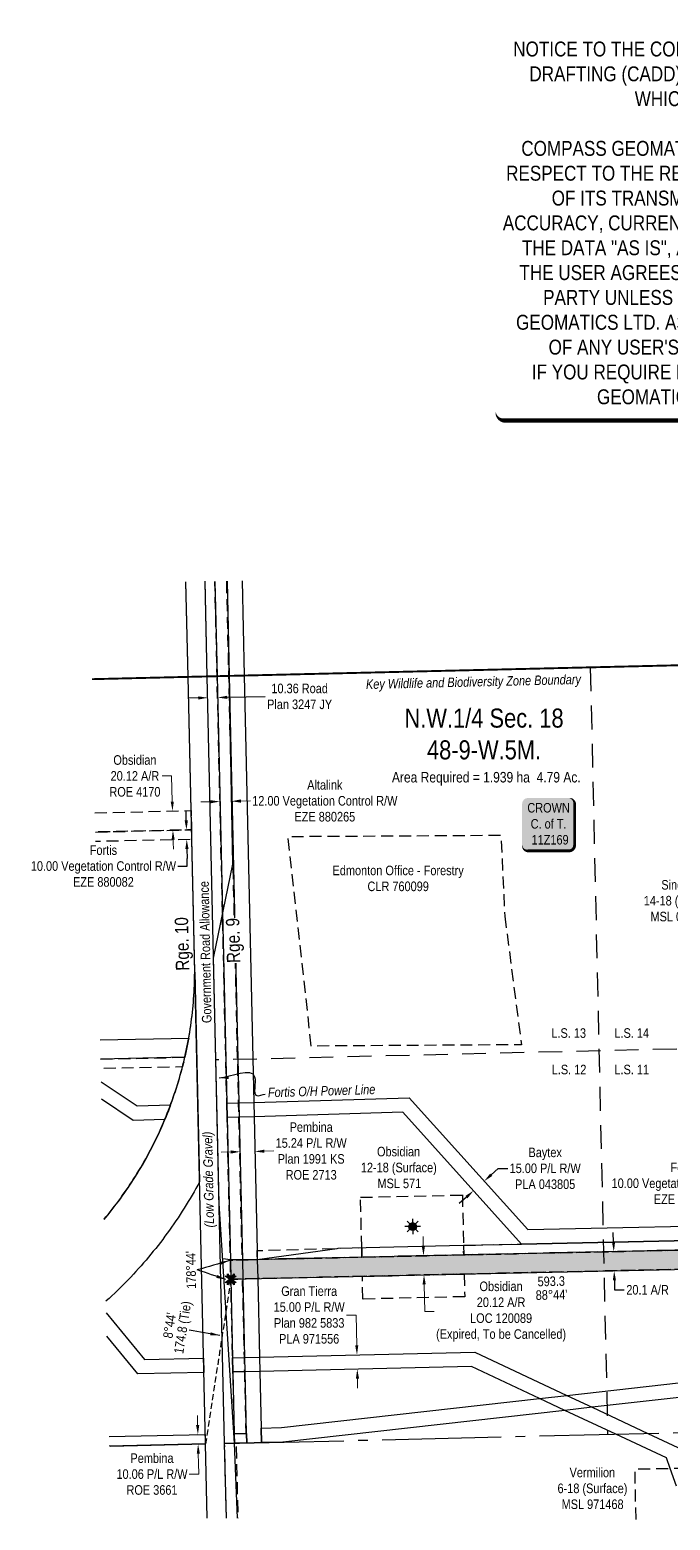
# Model space of a CAD drawing. Extents: x 612307 to 614271, y 5889246 to 5890819.
# Drawn here: x 612307 to 612978, y 5889257 to 5890819 of the extents above; entities that cross this region are included whole.
import ezdxf
from ezdxf.enums import TextEntityAlignment as Align

# ---------------------------------------------------------------- set-up
doc = ezdxf.new("R2010")
doc.units = 0
doc.header["$LTSCALE"] = 5
doc.header["$PDSIZE"] = 0.5
for name, pattern in [('DASHDOT2', [12.7, 6.35, -3.175, 0, -3.175]), ('foc-ACCESSROAD', [3.75, 2.5, -1.25]), ('foc-FLOWLINE', [3.75, 2.5, -1.25]), ('foc-LSD', [8, 5, -3]), ('foc-QUARTERLINE', [33, 25, -3, 2, -3]), ('foc-TIELINE', [1.875, 1.25, -0.625])]:
    doc.linetypes.add(name, pattern=pattern)
doc.layers.get('Defpoints').update_dxf_attribs({"color": 9})
for name, color, linetype in [('AS-OWNER', 7, 'Continuous'), ('AS-POWER', 104, 'foc-POWER'), ('AS-TELUS', 224, 'foc-TEL'), ('AS-WILDLIFE', 131, 'DASHDOT2'), ('C-AR', 13, 'foc-ACCESSROAD'), ('C-RW', 13, 'Continuous'), ('C-SYMBOL', 7, 'Continuous'), ('C-WS', 13, 'foc-ACCESSROAD'), ('C-WS-S', 8, 'Continuous'), ('CG-NOTES', 7, 'Continuous'), ('D-TXT', 6, 'Continuous'), ('F-EZE', 190, 'foc-FLOWLINE'), ('F-RW', 190, 'Continuous'), ('F-WS', 190, 'foc-ACCESSROAD'), ('L-AREAREQUIRED', 7, 'Continuous'), ('L-BD1', 253, 'Continuous'), ('L-MON', 1, 'Continuous'), ('L-ROAD-T', 7, 'Continuous'), ('L-SEC', 7, 'Continuous'), ('L-SECQ', 8, 'foc-QUARTERLINE'), ('L-SECTION-LSD', 7, 'foc-LSD'), ('L-TIE', 7, 'foc-TIELINE'), ('L-TIE-T', 7, 'Continuous'), ('L-TITLEDB', 4, 'Continuous'), ('L-TITLEDB-T', 4, 'Continuous'), ('oil_and_gas_wells_pt', 7, 'Continuous'), ('P-PROPOSED', 10, 'Continuous'), ('P-PROPOSED-H', 21, 'Continuous'), ('P-TXT', 4, 'Continuous'), ('ROE', 35, 'Continuous')]:
    doc.layers.add(name, color=color, linetype=linetype)
for name, color, linetype, lineweight in [('C-AR-T', 13, 'Continuous', 9), ('F-EZE-T', 190, 'Continuous', 9), ('F-WS-T', 190, 'Continuous', 9), ('T-TEXT', 48, 'Continuous', 18)]:
    doc.layers.add(name, color=color, linetype=linetype, lineweight=lineweight)
doc.layers.add('DISCLAIMER', color=7, linetype='Continuous', plot=False)
doc.styles.add('100L', font='ARIALN.TTF', dxfattribs={"height": 11})
doc.styles.add('175L', font='ARIALN.TTF', dxfattribs={"height": 20})
doc.styles.add('80', font='ARIALN.TTF', dxfattribs={"height": 10})
doc.styles.add('80CG', font='ARIALN.TTF', dxfattribs={"height": 10})
doc.styles.add('80L', font='ARIALN.TTF', dxfattribs={"height": 10})
doc.styles.add('80LS', font='ARIALNI.TTF', dxfattribs={"height": 10})
doc.styles.add('foc-LtypeFont', font='ARIALN.TTF', dxfattribs={"height": 7.35})
doc.styles.get("Standard").update_dxf_attribs({"font": 'ARIALN.TTF'})
doc.linetypes.add('foc-POWER', pattern='A,6,-1,["P",foc-LtypeFont,S=0.2,R=0,X=-0.625,Y=-0.75],-1.24,4', length=12.24)
doc.linetypes.add('foc-POWER-NOLINE', pattern='A,0,-4,["P",foc-LtypeFont,S=0.2,R=0,X=-0.625,Y=-0.75],-8.24', length=12.24)
doc.linetypes.add('foc-TEL', pattern='A,2,-1,["T",foc-LtypeFont,S=0.2,R=0,X=-0.425,Y=-0.75],-1.24,8', length=12.24)
doc.linetypes.add('foc-TEL-NOLINE', pattern='A,0,-2,["T",foc-LtypeFont,S=0.2,R=0,X=-0.425,Y=-0.75],-10.24', length=12.24)
doc.dimstyles.new('Compass 5 000', dxfattribs={"dimscale": 5, "dimtxt": 9, "dimasz": 2, "dimexe": 0.2, "dimexo": 0.0625, "dimgap": 0.5, "dimtad": 0, "dimtih": 1, "dimtoh": 1, "dimzin": 0, "dimdsep": 46, "dimtxsty": '80CG', "dimcen": 0.1, "dimse1": 1, "dimse2": 1, "dimclrd": 256, "dimclrt": 256, "dimaunit": 1, "dimadec": 4, "dimazin": 0, "dimtfac": 0.06, "dimtofl": 0, "dimtmove": 0, "dimatfit": 1, "dimfxl": 0.2, "dimtolj": 1, "dimtzin": 0, "dimlwd": -1, "dimarcsym": 0})

# ---------------------------------------------------------------- blocks, each defined once
blk = doc.blocks.new('*D37')
at = {"layer": 'Defpoints', "color": 0, "transparency": 16777216}
for p in [(612503.9, 5890119.1), (612496.4, 5889998), (612506.7, 5889998.3)]:
    blk.add_point(p, dxfattribs=at)
at = {"layer": 'L-TITLEDB-T', "transparency": 16777216}
for p, q in [((612483.6, 5890118.7), (612473.6, 5890118.5)), ((612513.9, 5890119.4), (612553.8, 5890120.3))]:
    blk.add_line(p, q, dxfattribs=at)
for points in [[(612483.6, 5890120.4), (612483.6, 5890117), (612493.6, 5890118.9)], [(612513.9, 5890121), (612514, 5890117.7), (612503.9, 5890119.1)]]:
    blk.add_solid(points, dxfattribs=at)
at = {"layer": 'L-TITLEDB-T', "transparency": 16777216, "insert": (612589.9, 5890120.3), "char_height": 10, "attachment_point": 5, "style": '80CG'}
blk.add_mtext('\\A1;10.36 Road\\PPlan 3247 JY', dxfattribs=at)
blk = doc.blocks.new('*D38')
at = {"layer": 'Defpoints', "color": 0, "transparency": 16777216}
for p in [(612969.8, 5889549.4), (613082.1, 5889551.8), (612970, 5889539.4)]:
    blk.add_point(p, dxfattribs=at)
at = {"layer": 'F-EZE-T', "transparency": 16777216}
for p, q in [((613080.8, 5889609.8), (613070.8, 5889609.8)), ((613081.9, 5889561.8), (613080.8, 5889609.8)), ((613082.5, 5889531.8), (613082.7, 5889521.8))]:
    blk.add_line(p, q, dxfattribs=at)
for points in [[(613083.5, 5889561.9), (613080.2, 5889561.8), (613082.1, 5889551.8)], [(613084.2, 5889531.9), (613080.9, 5889531.8), (613082.3, 5889541.8)]]:
    blk.add_solid(points, dxfattribs=at)
at = {"layer": 'F-EZE-T', "transparency": 16777216, "insert": (612992.9, 5889609.8), "char_height": 10, "attachment_point": 5, "style": '80CG'}
blk.add_mtext('\\A1;Fortis\\P10.00 Vegetation Control R/W\\PEZE 870564', dxfattribs=at)
blk = doc.blocks.new('*D39')
at = {"layer": 'Defpoints', "color": 0, "transparency": 16777216}
for p in [(612518.4, 5890010.4), (612511.7, 5889775.6), (612523.7, 5889775.8)]:
    blk.add_point(p, dxfattribs=at)
at = {"layer": 'F-EZE-T', "transparency": 16777216}
for p, q in [((612496.4, 5890009.9), (612486.4, 5890009.7)), ((612528.4, 5890010.6), (612538.4, 5890010.8))]:
    blk.add_line(p, q, dxfattribs=at)
for points in [[(612496.4, 5890011.5), (612496.4, 5890008.2), (612506.4, 5890010.1)], [(612528.4, 5890012.3), (612528.4, 5890008.9), (612518.4, 5890010.4)]]:
    blk.add_solid(points, dxfattribs=at)
at = {"layer": 'F-EZE-T', "transparency": 16777216, "insert": (612616.3, 5890010.8), "char_height": 10, "attachment_point": 5, "style": '80CG'}
blk.add_mtext('\\A1;Altalink\\P12.00 Vegetation Control R/W\\PEZE 880265', dxfattribs=at)
blk = doc.blocks.new('*D41')
at = {"layer": 'Defpoints', "color": 0, "transparency": 16777216}
for p in [(612475.5, 5889346.2), (612475.7, 5889336.1), (612483.5, 5889336.3)]:
    blk.add_point(p, dxfattribs=at)
at = {"layer": 'F-EZE-T', "transparency": 16777216}
for p, q in [((612483, 5889356.4), (612482.8, 5889366.4)), ((612483.7, 5889326.3), (612484, 5889316.3)), ((612484.3, 5889304.9), (612484, 5889316.3)), ((612474.3, 5889304.9), (612484.3, 5889304.9))]:
    blk.add_line(p, q, dxfattribs=at)
for points in [[(612484.7, 5889356.4), (612481.4, 5889356.3), (612483.3, 5889346.4)], [(612485.4, 5889326.4), (612482.1, 5889326.3), (612483.5, 5889336.3)]]:
    blk.add_solid(points, dxfattribs=at)
at = {"layer": 'F-EZE-T', "transparency": 16777216, "insert": (612435.2, 5889304.9), "char_height": 10, "attachment_point": 5, "style": '80CG'}
blk.add_mtext('\\A1;Pembina\\P10.06 P/L R/W\\PROE 3661', dxfattribs=at)
blk = doc.blocks.new('*D42')
at = {"layer": 'Defpoints', "color": 0, "transparency": 16777216}
for p in [(612542.9, 5889643.2), (612527.8, 5889639.2), (612543, 5889639.5)]:
    blk.add_point(p, dxfattribs=at)
at = {"layer": 'F-EZE-T', "transparency": 16777216}
for p, q in [((612517.7, 5889642.7), (612507.7, 5889642.4)), ((612552.9, 5889643.5), (612562.9, 5889643.7))]:
    blk.add_line(p, q, dxfattribs=at)
for points in [[(612517.7, 5889644.3), (612517.7, 5889641), (612527.7, 5889642.9)], [(612552.9, 5889645.1), (612553, 5889641.8), (612542.9, 5889643.2)]]:
    blk.add_solid(points, dxfattribs=at)
at = {"layer": 'F-EZE-T', "transparency": 16777216, "insert": (612602, 5889643.7), "char_height": 10, "attachment_point": 5, "style": '80CG'}
blk.add_mtext('\\A1;Pembina\\P15.24 P/L R/W\\PPlan 1991 KS\\PROE 2713', dxfattribs=at)
blk = doc.blocks.new('*D43')
at = {"layer": 'Defpoints', "color": 0, "transparency": 16777216}
for p in [(612650, 5889429.9), (612657, 5889430.1), (612657.4, 5889415.1)]:
    blk.add_point(p, dxfattribs=at)
at = {"layer": 'F-EZE-T', "transparency": 16777216}
for p, q in [((612649, 5889471.7), (612639, 5889471.7)), ((612649.7, 5889439.9), (612649, 5889471.7)), ((612650.5, 5889404.9), (612650.7, 5889394.9))]:
    blk.add_line(p, q, dxfattribs=at)
for points in [[(612651.4, 5889440), (612648.1, 5889439.9), (612650, 5889429.9)], [(612652.2, 5889405), (612648.8, 5889404.9), (612650.3, 5889414.9)]]:
    blk.add_solid(points, dxfattribs=at)
at = {"layer": 'F-EZE-T', "transparency": 16777216, "insert": (612599.9, 5889471.7), "char_height": 10, "attachment_point": 5, "style": '80CG'}
blk.add_mtext('\\A1;Gran Tierra\\P15.00 P/L R/W\\PPlan 982 5833\\PPLA 971556', dxfattribs=at)
blk = doc.blocks.new('*D46')
at = {"layer": 'C-AR-T', "transparency": 16777216}
for p, q in [((612719.5, 5889543.9), (612719.3, 5889553.9)), ((612720.4, 5889503.8), (612721, 5889475.3)), ((612721, 5889475.3), (612731, 5889475.3))]:
    blk.add_line(p, q, dxfattribs=at)
for points in [[(612721.2, 5889543.9), (612717.9, 5889543.9), (612719.7, 5889533.9)], [(612722.1, 5889503.8), (612718.7, 5889503.7), (612720.2, 5889513.8)]]:
    blk.add_solid(points, dxfattribs=at)
at = {"layer": 'Defpoints', "color": 0, "transparency": 16777216}
for p in [(612814.9, 5889536), (612815.3, 5889515.9), (612720.2, 5889513.8)]:
    blk.add_point(p, dxfattribs=at)
at = {"layer": 'C-AR-T', "transparency": 16777216, "insert": (612801, 5889475.3), "char_height": 10, "attachment_point": 5, "style": '80CG'}
blk.add_mtext('\\A1;Obsidian\\P20.12 A/R\\PLOC 120089\\P(Expired, To be Cancelled)', dxfattribs=at)
blk = doc.blocks.new('*D47')
at = {"layer": 'Defpoints', "color": 0, "transparency": 16777216}
for p in [(612777.3, 5889618.7), (612783.3, 5889612.1), (612766.1, 5889608.7)]:
    blk.add_point(p, dxfattribs=at)
at = {"layer": 'F-RW', "transparency": 16777216}
for p, q in [((612790.7, 5889618.8), (612798.1, 5889625.5)), ((612798.1, 5889625.5), (612808.1, 5889625.5)), ((612764.7, 5889595.3), (612757.2, 5889588.7))]:
    blk.add_line(p, q, dxfattribs=at)
for points in [[(612789.6, 5889620), (612791.8, 5889617.5), (612783.3, 5889612.1)], [(612763.6, 5889596.6), (612765.8, 5889594.1), (612772.1, 5889602)]]:
    blk.add_solid(points, dxfattribs=at)
at = {"layer": 'F-RW', "transparency": 16777216, "insert": (612847.2, 5889625.5), "char_height": 10, "attachment_point": 5, "style": '80CG'}
blk.add_mtext('\\A1;Baytex\\P15.00 P/L R/W\\PPLA 043805', dxfattribs=at)
blk = doc.blocks.new('*U49')
h = blk.add_hatch(color=255)
edge = h.paths.add_edge_path()
edge.add_line((-21.5, -28.5), (21.5, -28.5))
edge.add_arc((21.5, -22.5), 6, 270, 360)
edge.add_line((27.5, -22.5), (27.5, 21))
edge.add_arc((21.5, 21), 6, 0, 90)
edge.add_line((21.5, 27), (-21.5, 27))
edge.add_arc((-21.5, 21), 6, 90, 180)
edge.add_line((-27.5, 21), (-27.5, -22.5))
edge.add_arc((-21.5, -22.5), 6, 180, 270)
at = {"color": 14, "flags": 128}
blk.add_lwpolyline([(-21.5, -28.5, 3, 3, 0), (21.5, -28.5, 3, 3, 0.414214), (27.5, -22.5, 3, 3, 0), (27.5, 21, 3, 0, 0.414214), (21.5, 27, 0, 0, 0), (-21.5, 27, 0, 0, 0.414214), (-27.5, 21, 0, 0, 0), (-27.5, -22.5, 0, 3, 0.414214)], format="xyseb", close=True, dxfattribs=at)
at = {"color": 14, "style": '80'}
blk.add_attdef('ENTER_TEXT_001', (-26.8, -4.9), '', height=10, dxfattribs=at)
blk = doc.blocks.new('*D50')
at = {"layer": 'Defpoints', "color": 0, "transparency": 16777216}
for p in [(612446.5, 5889979.7), (612471.6, 5889970.3)]:
    blk.add_point(p, dxfattribs=at)
at = {"layer": 'F-RW', "transparency": 16777216}
for p, q in [((612471.1, 5889990.3), (612470.9, 5890000.3)), ((612471.8, 5889960.3), (612472, 5889950.3)), ((612462.2, 5889942.4), (612472.2, 5889942.4)), ((612472.2, 5889942.4), (612472, 5889950.3))]:
    blk.add_line(p, q, dxfattribs=at)
for points in [[(612472.8, 5889990.3), (612469.4, 5889990.3), (612471.3, 5889980.3)], [(612473.5, 5889960.3), (612470.1, 5889960.3), (612471.6, 5889970.3)]]:
    blk.add_solid(points, dxfattribs=at)
at = {"layer": 'F-RW', "transparency": 16777216, "insert": (612384.3, 5889942.4), "char_height": 10, "attachment_point": 5, "style": '80CG', "bg_fill": 3, "box_fill_scale": 1.1, "bg_fill_color": 256, "bg_fill_true_color": 13158600, "bg_fill_transparency": 0}
blk.add_mtext('\\A1;Fortis\\P10.00 Vegetation Control R/W\\PEZE 880082', dxfattribs=at)
at = {"layer": 'Defpoints', "color": 0, "transparency": 16777216}
blk.add_point((612446.8, 5889969.7), dxfattribs=at)
blk = doc.blocks.new('*D51')
at = {"layer": 'C-AR-T', "transparency": 16777216}
for p, q in [((612455.8, 5890036.9), (612445.8, 5890036.9)), ((612456.4, 5890010.1), (612455.8, 5890036.9)), ((612457.3, 5889970), (612457.6, 5889960))]:
    blk.add_line(p, q, dxfattribs=at)
for points in [[(612458.1, 5890010.1), (612454.8, 5890010.1), (612456.7, 5890000.1)], [(612459, 5889970), (612455.7, 5889969.9), (612457.1, 5889980)]]:
    blk.add_solid(points, dxfattribs=at)
at = {"layer": 'Defpoints', "color": 0, "transparency": 16777216}
for p in [(612456.7, 5890000.1), (612420.7, 5889999.3), (612421.2, 5889979.2)]:
    blk.add_point(p, dxfattribs=at)
at = {"layer": 'C-AR-T', "transparency": 16777216, "insert": (612417.3, 5890036.9), "char_height": 10, "attachment_point": 5, "style": '80CG'}
blk.add_mtext('\\A1;Obsidian\\P20.12 A/R\\PROE 4170', dxfattribs=at)
blk = doc.blocks.new('GAS')
h = blk.add_hatch(color=255)
h.dxf.hatch_style = 1
edge = h.paths.add_edge_path()
edge.add_arc((0, 0), 0.9, 0, 360)
for p, q in [((-0.81, 0), (-1.62, 0)), ((-0.57, 0.57), (-1.14, 1.14)), ((0, 0.81), (0, 1.62)), ((0.57, 0.57), (1.14, 1.14)), ((1.62, 0), (0.81, 0)), ((-0.57, -0.57), (-1.14, -1.14)), ((0, -0.81), (0, -1.62)), ((1.14, -1.14), (0.57, -0.57))]:
    blk.add_line(p, q)
blk.add_circle((0, 0), 0.8)
blk = doc.blocks.new('TEMP')
h = blk.add_hatch(color=255)
h.dxf.hatch_style = 1
h.paths.add_polyline_path([(0, 0.25), (-0.67, 1.15), (-0.67, 0.67), (-1.15, 0.67), (-0.25, 0), (-1.15, -0.67), (-0.67, -0.67), (-0.67, -1.15), (0, -0.25), (0.67, -1.15), (0.67, -0.67), (1.15, -0.67), (0.25, 0), (1.15, 0.67), (0.67, 0.67), (0.67, 1.15)])
h.paths.add_polyline_path([(0.57, 0.85), (0.57, 0.57), (0.85, 0.57), (0.08, 0), (0.85, -0.57), (0.57, -0.57), (0.57, -0.85), (0, -0.08), (-0.57, -0.85), (-0.57, -0.57), (-0.85, -0.57), (-0.08, 0), (-0.85, 0.57), (-0.57, 0.57), (-0.57, 0.85), (0, 0.08)], flags=16)
h = blk.add_hatch(color=1)
h.dxf.hatch_style = 1
h.paths.add_polyline_path([(0, 0.08), (-0.57, 0.85), (-0.57, 0.57), (-0.85, 0.57), (-0.08, 0), (-0.85, -0.57), (-0.57, -0.57), (-0.57, -0.85), (0, -0.08), (0.57, -0.85), (0.57, -0.57), (0.85, -0.57), (0.08, 0), (0.85, 0.57), (0.57, 0.57), (0.57, 0.85)])
at = {"color": 1}
for p, q in [((-0.08, 0), (0.08, 0)), ((0, 0.08), (0, -0.08))]:
    blk.add_line(p, q, dxfattribs=at)
at = {"color": 255, "flags": 128}
blk.add_lwpolyline([(-0.25, 0), (-1.15, 0.67), (-0.67, 0.67), (-0.67, 1.15), (0, 0.25), (0.67, 1.15), (0.67, 0.67), (1.15, 0.67), (0.25, 0), (1.15, -0.67), (0.67, -0.67), (0.67, -1.15), (0, -0.25), (-0.67, -1.15), (-0.67, -0.67), (-1.15, -0.67)], close=True, dxfattribs=at)
at = {"color": 1, "flags": 128}
blk.add_lwpolyline([(-0.08, 0), (-0.85, 0.57), (-0.57, 0.57), (-0.57, 0.85), (0, 0.08), (0.57, 0.85), (0.57, 0.57), (0.85, 0.57), (0.08, 0), (0.85, -0.57), (0.57, -0.57), (0.57, -0.85), (0, -0.08), (-0.57, -0.85), (-0.57, -0.57), (-0.85, -0.57)], close=True, dxfattribs=at)
blk = doc.blocks.new('*D55')
at = {"layer": 'Defpoints', "color": 0, "transparency": 16777216}
for p in [(612933, 5889538.5), (612919.5, 5889518.1), (612933.4, 5889518.4)]:
    blk.add_point(p, dxfattribs=at)
at = {"layer": 'P-TXT', "transparency": 16777216}
for p, q in [((612918.9, 5889548.2), (612918.6, 5889558.2)), ((612919.8, 5889508.1), (612920, 5889498.1)), ((612920, 5889498.1), (612930, 5889498.1))]:
    blk.add_line(p, q, dxfattribs=at)
for points in [[(612920.5, 5889548.2), (612917.2, 5889548.2), (612919.1, 5889538.2)], [(612921.4, 5889508.1), (612918.1, 5889508.1), (612919.5, 5889518.1)]]:
    blk.add_solid(points, dxfattribs=at)
at = {"layer": 'P-TXT', "transparency": 16777216, "insert": (612954.5, 5889498.1), "char_height": 10, "attachment_point": 5, "style": '80CG'}
blk.add_mtext('\\A1;20.1 A/R', dxfattribs=at)
blk = doc.blocks.new('Disclaimer_Legal')
at = {"layer": 'DISCLAIMER', "color": 254, "flags": 128}
blk.add_lwpolyline([(-3613, -1105, 37.5, 37.5, 0), (4096, -1105, 37.5, 37.5, 0.414214), (4171, -1030, 37.5, 37.5, 0), (4171, 2079, 37.5, 0, 0.414214), (4096, 2154, 0, 0, 0), (-3613, 2154, 0, 0, 0.414214), (-3688, 2079, 0, 0, 0), (-3688, -1030, 0, 37.5, 0.414214)], format="xyseb", close=True, dxfattribs=at)
at = {"layer": 'DISCLAIMER', "color": 254, "insert": (242, 534), "char_height": 125, "width": 7717.57, "attachment_point": 5, "style": '80'}
blk.add_mtext('NOTICE TO THE CORPORATION, PERSON &/OR PERSONS REGARDING THIS COMPUTER AIDED DESIGN AND DRAFTING (CADD) FILES. ACCEPTANCE OF THE CADD DATA IS BASED ON THE FOLLOWING DISCLAIMER WHICH COVERS ALL CADD DATA RECIEVED FROM COMPASS GEOMATICS LTD.\\P{\\fArial Narrow|b1|i0|c0|p34;DISCLAIMER}\\PCOMPASS GEOMATICS LTD. MAKES NO REPRESENTATION OR WARRANTIES, EXPRESS OR IMPLIED, WITH RESPECT TO THE REUSE OF THE DATA PROVIDED HEREWITH, REGARDLESS OF ITS FORMAT OR THE MEANS OF ITS TRANSMISSION. THERE IS NO GUARANTEE OR REPRESENTATION TO THE USER AS TO THE ACCURACY, CURRENCY, SUITABILITY OR RELIABILITY OF THIS DATA FOR ANY PURPOSE. THE USER ACCEPTS THE DATA "AS IS", AND ASSUMES ALL RISKS ASSOCIATED WITH ITS USE. BY ACCEPTANCE OF THIS DATA, THE USER AGREES NOT TO TRANSMIT THIS DATA OR PROVIDE ACCESS OR ANY PART OF IT TO ANOTHER PARTY UNLESS THE USER SHALL INCLUDE WITH THE DATA A COPY OF THIS DISCLAIMER. COMPASS GEOMATICS LTD. ASSUMES NO RESPONSIBILITY FOR ACTUAL OR CONSEQUENTIAL DAMAGE AS A RESULT OF ANY USER\'S RELIANCE ON THIS DATA. THIS CADD FILE IS FOR ILLUSTRATION PURPOSES ONLY.\\PIF YOU REQUIRE MORE ACCURATE INFORMATION, PLEASE CONTACT DARCI ANGLEHART AT COMPASS GEOMATICS LTD. VIA EMAIL: darci.anglehart@compassgeomatics.ca OR CELL: 506-961-7292', dxfattribs=at)

msp = doc.modelspace()

# ---------------------------------------------------------------- hatches: boundary and pattern name
at = {"layer": 'P-PROPOSED-H'}
h = msp.add_hatch(color=256, dxfattribs=at)
h.dxf.hatch_style = 1
h.paths.add_polyline_path([(613133.199, 5889351.901), (613130.86, 5889522.815), (613720.198, 5889537.226), (613903.128, 5889541.591), (613902.648, 5889561.694), (613719.707, 5889557.329), (613110.124, 5889542.423), (612517.335, 5889529.33), (612517.779, 5889509.226), (613110.755, 5889522.324), (613113.094, 5889351.406)])

# ---------------------------------------------------------------- linework, layer by layer
at = {"layer": 'AS-POWER', "linetype": 'foc-POWER-NOLINE', "flags": 128}
msp.add_lwpolyline([(612761.631, 5889544.82), (612822.402, 5889546.15), (613110.068, 5889552.453), (613140.196, 5889553.139)], dxfattribs=at)
at = {"layer": 'AS-POWER', "flags": 128}
msp.add_lwpolyline([(612509.325, 5889530.885), (612517.311, 5889529.877), (612545.49, 5889529.974), (612629.324, 5889541.586), (612630.137, 5889541.699), (612761.631, 5889544.82)], dxfattribs=at)
at = {"layer": 'AS-TELUS', "linetype": 'foc-TEL-NOLINE', "flags": 128}
msp.add_lwpolyline([(612385.039, 5889572.277), (612386.894, 5889574.504), (612389.13, 5889577.234), (612391.342, 5889579.985), (612393.529, 5889582.755), (612395.693, 5889585.543), (612397.833, 5889588.35), (612399.948, 5889591.176), (612402.038, 5889594.02), (612404.104, 5889596.882), (612406.144, 5889599.761), (612408.16, 5889602.658), (612410.15, 5889605.573), (612412.115, 5889608.505), (612414.054, 5889611.454), (612415.968, 5889614.419), (612417.855, 5889617.401), (612419.717, 5889620.4), (612421.553, 5889623.415), (612423.362, 5889626.445), (612425.145, 5889629.491), (612426.901, 5889632.552), (612428.631, 5889635.629), (612430.334, 5889638.72), (612432.01, 5889641.826), (612433.658, 5889644.947), (612435.28, 5889648.082), (612436.875, 5889651.231), (612438.442, 5889654.393), (612439.982, 5889657.569), (612441.493, 5889660.758), (612442.977, 5889663.96), (612444.433, 5889667.175), (612445.861, 5889670.403), (612447.261, 5889673.642), (612448.78, 5889677.247), (612450.021, 5889680.267), (612451.238, 5889683.298), (612452.43, 5889686.338), (612453.596, 5889689.382), (612453.834, 5889690.019), (612454.739, 5889692.439), (612455.066, 5889693.326), (612456.266, 5889696.645), (612457.438, 5889699.974), (612458.58, 5889703.314), (612459.694, 5889706.662), (612460.778, 5889710.021), (612461.833, 5889713.39), (612462.859, 5889716.767), (612463.855, 5889720.153), (612464.823, 5889723.547), (612465.76, 5889726.95), (612466.668, 5889730.36), (612467.18, 5889732.342), (612467.542, 5889733.78), (612468.022, 5889735.686), (612468.391, 5889737.206), (612468.835, 5889739.038), (612469.21, 5889740.639), (612469.62, 5889742.397), (612470, 5889744.078), (612470.372, 5889745.752), (612470.759, 5889747.526), (612471.098, 5889749.112), (612471.488, 5889750.978), (612471.795, 5889752.478), (612472.186, 5889754.438), (612472.462, 5889755.85), (612472.855, 5889757.904), (612473.102, 5889759.226), (612473.494, 5889761.374), (612473.714, 5889762.609), (612474.104, 5889764.85), (612474.682, 5889768.332), (612475.23, 5889771.819), (612475.747, 5889775.311), (612476.234, 5889778.806), (612476.691, 5889782.306), (612477.118, 5889785.809), (612477.513, 5889789.316), (612477.879, 5889792.827), (612478.214, 5889796.34), (612478.518, 5889799.856), (612478.791, 5889803.375), (612479.035, 5889806.896), (612479.247, 5889810.419), (612479.429, 5889813.944), (612479.581, 5889817.47), (612479.701, 5889820.998), (612479.791, 5889824.526), (612479.85, 5889828.055), (612479.968, 5889830.634), (612472.938, 5890140.722), (612470.631, 5890239.973)], dxfattribs=at)
at = {"layer": 'AS-WILDLIFE', "const_width": 1.999, "flags": 128}
msp.add_lwpolyline([(612372.312, 5890138.383), (612473.002, 5890140.795), (613295.978, 5890160.284), (614098.851, 5890179.296), (614198.644, 5890181.827)], dxfattribs=at)
at = {"layer": 'C-AR', "flags": 128}
for points in [[(612375.462, 5889998.261), (612476.181, 5890000.547), (612476.638, 5889980.42), (612375.915, 5889978.134)], [(612336.83, 5889957.992), (612337.321, 5889936.385), (612310.187, 5889935.769)]]:
    msp.add_lwpolyline(points, dxfattribs=at)
msp.add_lwpolyline([(613110.296, 5889542.449), (613130.422, 5889542.888), (613309.605, 5889547.319), (613406.266, 5889549.71), (613425.013, 5889550.175), (613572.725, 5889553.838), (613694.54, 5889556.82), (613710.517, 5889557.211), (613742.605, 5889557.995), (613764.586, 5889558.467), (613776.971, 5889558.733), (613791.744, 5889559.052), (613893.943, 5889561.251), (613902.634, 5889561.44), (613903.128, 5889541.589), (613894.541, 5889541.375), (613813.839, 5889539.373), (613799.119, 5889539.007), (613786.763, 5889538.701), (613764.79, 5889538.214), (613720.198, 5889537.226), (613573.222, 5889533.674), (613425.513, 5889530.049), (613310.057, 5889527.193), (613140.717, 5889523.006), (613130.715, 5889522.758), (613131.854, 5889444.357), (613132.077, 5889429.059), (613133.197, 5889351.889), (613113.094, 5889351.406), (613112.001, 5889426.12), (613111.777, 5889441.385), (613110.591, 5889522.32), (612762.321, 5889514.691), (612655.669, 5889512.272), (612545.945, 5889509.848), (612530.705, 5889509.511), (612529.783, 5889509.49), (612517.779, 5889509.226), (612517.322, 5889529.352), (612529.326, 5889529.617), (612530.25, 5889529.637), (612545.49, 5889529.974), (612655.207, 5889532.398), (612761.86, 5889534.818), (613110.296, 5889542.449)], close=True, dxfattribs=at)
at = {"layer": 'C-RW', "flags": 128}
msp.add_lwpolyline([(613012.741, 5889388.094), (612896.318, 5889374.998), (612867.816, 5889371.782), (612572.236, 5889338.442), (612572.236, 5889338.442), (612549.829, 5889337.906), (612549.48, 5889353.122), (612571.024, 5889353.634), (612841.26, 5889384.227), (612869.736, 5889387.477), (613005.334, 5889402.803)], dxfattribs=at)
at = {"layer": 'C-WS'}
for points in [[(612761.631, 5889544.82), (612761.86, 5889534.818), (612655.207, 5889532.398), (612654.978, 5889542.401), (612653.766, 5889595.152), (612760.419, 5889597.57), (612761.631, 5889544.82)], [(612762.321, 5889514.691), (612762.868, 5889490.907), (612656.215, 5889488.488), (612655.669, 5889512.272), (612762.321, 5889514.691)]]:
    msp.add_lwpolyline(points, close=True, dxfattribs=at)
at = {"layer": 'F-EZE', "flags": 128}
for points in [[(612513.117, 5890241.009), (612515.415, 5890141.792), (612525.589, 5889694.08), (612525.93, 5889679.076), (612529.326, 5889529.617), (612517.322, 5889529.352), (612513.928, 5889678.715), (612513.587, 5889693.719), (612503.412, 5890141.51), (612501.114, 5890240.716)], [(612375.915, 5889978.134), (612476.638, 5889980.42), (612476.864, 5889970.417), (612376.14, 5889968.131)], [(612381.267, 5889740.051), (612469.626, 5889741.927), (612469.215, 5889740.168), (612468.841, 5889738.567), (612468.392, 5889736.736), (612468.02, 5889735.219), (612467.545, 5889733.308), (612467.186, 5889731.867), (612381.492, 5889730.05)], [(612513.131, 5889258.6), (612511.339, 5889336.986), (612521.688, 5889337.233), (612523.337, 5889337.273), (612525.137, 5889258.569)]]:
    msp.add_lwpolyline(points, dxfattribs=at)
for points in [[(612822.402, 5889546.15), (613110.068, 5889552.453), (613110.296, 5889542.449), (612761.86, 5889534.818), (612761.631, 5889544.82), (612822.402, 5889546.15)], [(612655.207, 5889532.398), (612545.49, 5889529.974), (612545.279, 5889539.302), (612654.978, 5889542.401), (612655.207, 5889532.398)], [(612533.466, 5889347.566), (612521.461, 5889347.268), (612519.989, 5889412.014), (612519.648, 5889427.004), (612517.779, 5889509.226), (612529.783, 5889509.49), (612531.653, 5889427.274), (612531.994, 5889412.284), (612533.466, 5889347.566)]]:
    msp.add_lwpolyline(points, close=True, dxfattribs=at)
at = {"layer": 'F-RW'}
for points in [[(612529.718, 5890241.414), (612531.625, 5890142.172), (612516.4, 5890141.815), (612514.463, 5890241.041)], [(612381.802, 5889716.267), (612419.796, 5889690.897), (612454.74, 5889691.949), (612453.834, 5889689.528), (612453.596, 5889688.891), (612452.429, 5889685.846), (612451.236, 5889682.804), (612450.019, 5889679.773), (612448.778, 5889676.752), (612415.445, 5889675.752), (612382.213, 5889697.984)], [(613110.068, 5889552.453), (612822.402, 5889546.15), (612698.104, 5889684.256), (612542.103, 5889679.563), (612526.868, 5889679.104), (612525.93, 5889679.076), (612513.928, 5889678.715), (612513.587, 5889693.719), (612525.589, 5889694.08), (612526.529, 5889694.109), (612541.762, 5889694.566), (612704.605, 5889699.467), (612704.605, 5889699.467), (612828.95, 5889561.311), (613094.72, 5889567.15)], [(612387.247, 5889474.048), (612427.372, 5889425.093), (612489.198, 5889426.363), (612489.538, 5889411.373), (612420.399, 5889409.941), (612387.794, 5889449.709)], [(612984.972, 5889292.176), (612978.156, 5889310.981), (612974.193, 5889321.914), (612921.131, 5889346.798), (612867.816, 5889371.782), (612841.26, 5889384.227), (612770.133, 5889417.597), (612548.144, 5889412.641), (612532.914, 5889412.303), (612531.994, 5889412.284), (612519.989, 5889412.014), (612519.648, 5889427.004), (612531.653, 5889427.274), (612532.577, 5889427.294), (612547.806, 5889427.634), (612773.333, 5889432.685), (612869.736, 5889387.477), (612896.318, 5889374.998), (612954.756, 5889347.604), (612986.19, 5889332.858)], [(612390.163, 5889344.303), (612491.008, 5889346.549), (612491.236, 5889336.503), (612390.394, 5889334.063)]]:
    msp.add_lwpolyline(points, dxfattribs=at)
for points in [[(612549.829, 5889337.906), (612534.602, 5889337.542), (612534.368, 5889347.588), (612532.914, 5889412.303), (612532.577, 5889427.294), (612530.705, 5889509.511), (612530.25, 5889529.637), (612526.868, 5889679.104), (612526.529, 5889694.109), (612516.4, 5890141.815), (612531.625, 5890142.172), (612541.762, 5889694.566), (612542.103, 5889679.563), (612545.279, 5889539.302), (612545.49, 5889529.974), (612545.945, 5889509.848), (612547.806, 5889427.634), (612548.144, 5889412.641), (612549.48, 5889353.122), (612549.829, 5889337.906)], [(612534.602, 5889337.542), (612523.337, 5889337.273), (612521.688, 5889337.233), (612521.461, 5889347.268), (612533.466, 5889347.566), (612534.368, 5889347.588), (612534.602, 5889337.542)]]:
    msp.add_lwpolyline(points, close=True, dxfattribs=at)
at = {"layer": 'F-WS', "flags": 128}
msp.add_lwpolyline([(612804.855, 5889890.002), (612822.26, 5889755.043), (612602.143, 5889753.705), (612577.693, 5889973.471), (612800.81, 5889974.827), (612804.855, 5889890.002)], close=True, dxfattribs=at)
msp.add_lwpolyline([(612942.399, 5889257.472), (612941.302, 5889310.215), (612978.156, 5889310.981), (612993.992, 5889311.31), (613014.261, 5889311.605), (613042.159, 5889312.094), (613061.24, 5889312.709), (613062.102, 5889271.26), (613114.977, 5889272.36), (613115.343, 5889257.018)], dxfattribs=at)
at = {"layer": 'L-SEC'}
for p, q in [((612473.002, 5890140.795), (612470.683, 5890240.538)), ((612493.105, 5890141.263), (612490.787, 5890241.02)), ((612493.105, 5890141.271), (614098.851, 5890179.296)), ((612373.146, 5890138.38), (612473.002, 5890140.795)), ((612491.236, 5889336.503), (612473.002, 5890140.795)), ((612511.339, 5889336.959), (612493.106, 5890141.251)), ((612493.015, 5889258.653), (612491.236, 5889336.503)), ((612513.13, 5889258.6), (612511.339, 5889336.963))]:
    msp.add_line(p, q, dxfattribs=at)
at = {"layer": 'L-SECQ'}
for p, q in [((612511.339, 5889336.986), (613313.973, 5889356.237)), ((612391.226, 5889334.091), (612491.236, 5889336.503))]:
    msp.add_line(p, q, dxfattribs=at)
at = {"layer": 'L-SECTION-LSD'}
for p, q in [((612894.469, 5890150.717), (612912.656, 5889346.611)), ((613304.976, 5889758.26), (612502.223, 5889739.105))]:
    msp.add_line(p, q, dxfattribs=at)
at = {"layer": 'L-TIE'}
msp.add_line((612517.779, 5889509.226), (612491.236, 5889336.503), dxfattribs=at)
at = {"layer": 'L-TITLEDB'}
msp.add_lwpolyline([(612501.114, 5890240.716), (612503.412, 5890141.51), (612513.587, 5889693.719), (612513.928, 5889678.715), (612517.322, 5889529.352), (612517.779, 5889509.226), (612519.648, 5889427.004), (612519.989, 5889412.014), (612521.461, 5889347.268), (612521.688, 5889337.233), (612511.339, 5889336.986), (612493.105, 5890141.269), (612490.8, 5890240.464)], dxfattribs=at)
at = {"layer": 'L-TITLEDB', "flags": 128}
msp.add_lwpolyline([(612385.05, 5889571.786), (612386.868, 5889573.968), (612389.104, 5889576.699), (612391.317, 5889579.451), (612393.506, 5889582.222), (612395.67, 5889585.011), (612397.811, 5889587.819), (612399.926, 5889590.646), (612402.018, 5889593.491), (612404.084, 5889596.354), (612406.126, 5889599.235), (612408.142, 5889602.133), (612410.133, 5889605.049), (612412.098, 5889607.982), (612414.038, 5889610.933), (612415.953, 5889613.899), (612417.841, 5889616.882), (612419.703, 5889619.882), (612421.54, 5889622.898), (612423.35, 5889625.929), (612425.133, 5889628.976), (612426.89, 5889632.039), (612428.621, 5889635.117), (612430.324, 5889638.209), (612432.001, 5889641.316), (612433.65, 5889644.438), (612435.273, 5889647.575), (612436.868, 5889650.725), (612438.435, 5889653.888), (612439.976, 5889657.065), (612441.488, 5889660.256), (612442.973, 5889663.459), (612444.429, 5889666.676), (612445.858, 5889669.904), (612447.258, 5889673.145), (612448.778, 5889676.752), (612450.019, 5889679.773), (612451.236, 5889682.804), (612452.429, 5889685.846), (612453.596, 5889688.891), (612453.834, 5889689.528), (612454.74, 5889691.949), (612455.066, 5889692.836), (612456.267, 5889696.157), (612457.439, 5889699.487), (612458.582, 5889702.828), (612459.696, 5889706.178), (612460.78, 5889709.538), (612461.836, 5889712.908), (612462.862, 5889716.286), (612463.859, 5889719.673), (612464.827, 5889723.069), (612465.764, 5889726.473), (612466.673, 5889729.885), (612467.185, 5889731.867), (612467.548, 5889733.306), (612468.027, 5889735.213), (612468.396, 5889736.733), (612468.841, 5889738.567), (612469.216, 5889740.168), (612469.626, 5889741.927), (612470.006, 5889743.609), (612470.378, 5889745.283), (612470.765, 5889747.057), (612471.104, 5889748.644), (612471.495, 5889750.511), (612471.801, 5889752.011), (612472.193, 5889753.973), (612472.469, 5889755.384), (612472.862, 5889757.439), (612473.11, 5889758.763), (612473.502, 5889760.912), (612473.721, 5889762.147), (612474.112, 5889764.389), (612474.69, 5889767.872), (612475.238, 5889771.36), (612475.756, 5889774.853), (612476.243, 5889778.35), (612476.7, 5889781.851), (612477.127, 5889785.355), (612477.522, 5889788.864), (612477.888, 5889792.376), (612478.223, 5889795.891), (612478.528, 5889799.408), (612478.801, 5889802.929), (612479.045, 5889806.451), (612479.257, 5889809.975), (612479.439, 5889813.501), (612479.59, 5889817.029), (612479.711, 5889820.558), (612479.801, 5889824.088), (612479.86, 5889827.618), (612480.022, 5889831.152), (612485.006, 5889611.322), (612483.183, 5889607.825), (612481.25, 5889604.342), (612479.288, 5889600.876), (612477.296, 5889597.427), (612475.275, 5889593.995), (612473.225, 5889590.58), (612471.145, 5889587.183), (612469.037, 5889583.804), (612466.9, 5889580.443), (612464.734, 5889577.1), (612462.541, 5889573.775), (612460.319, 5889570.47), (612458.068, 5889567.184), (612455.79, 5889563.916), (612453.484, 5889560.669), (612451.151, 5889557.442), (612448.79, 5889554.233), (612446.401, 5889551.046), (612443.986, 5889547.879), (612441.544, 5889544.732), (612439.075, 5889541.608), (612436.579, 5889538.504), (612434.057, 5889535.421), (612431.51, 5889532.36), (612428.935, 5889529.32), (612426.336, 5889526.302), (612423.71, 5889523.308), (612421.059, 5889520.335), (612418.383, 5889517.385), (612415.682, 5889514.458), (612412.956, 5889511.555), (612410.205, 5889508.674), (612407.43, 5889505.817), (612404.63, 5889502.984), (612401.807, 5889500.175), (612398.959, 5889497.39), (612396.088, 5889494.629), (612393.194, 5889491.893), (612390.276, 5889489.182), (612387.336, 5889486.495), (612386.974, 5889486.171)], dxfattribs=at)
at = {"layer": 'oil_and_gas_wells_pt'}
msp.add_point((612708.349, 5889564.501), dxfattribs=at)
at = {"layer": 'P-PROPOSED'}
msp.add_lwpolyline([(613133.199, 5889351.901), (613130.86, 5889522.815), (613720.198, 5889537.226), (613903.128, 5889541.591), (613902.648, 5889561.694), (613719.707, 5889557.329), (613110.124, 5889542.423), (612517.335, 5889529.33), (612517.779, 5889509.226), (613110.755, 5889522.324), (613113.094, 5889351.406)], close=True, dxfattribs=at)
at = {"layer": 'ROE'}
msp.add_lwpolyline([(612380.813, 5889760.249), (612473.721, 5889762.147), (612473.502, 5889760.912), (612473.11, 5889758.763), (612472.862, 5889757.439), (612472.469, 5889755.384), (612472.193, 5889753.973), (612471.801, 5889752.011), (612471.495, 5889750.511), (612471.104, 5889748.644), (612470.765, 5889747.057), (612470.378, 5889745.283), (612470.006, 5889743.609), (612469.626, 5889741.927), (612381.267, 5889740.051)], dxfattribs=at)

# ---------------------------------------------------------------- block references
at = {"layer": 'AS-OWNER'}
ref = msp.add_blockref('*U49', (612850.554, 5889986.804), dxfattribs=dict(at, xscale=0.9992244104333402, yscale=0.9992244104333402, zscale=0.9992244104333402))
ref.add_attrib('ENTER_TEXT_001', 'CROWN', (612828.511, 5889998.567), dxfattribs={"layer": '0', "color": 14, "height": 9.9922, "style": '80'})
ref.add_attrib('ENTER_TEXT_002', 'C. of T.', (612832.004, 5889981.736), dxfattribs={"layer": '0', "color": 14, "height": 9.9922, "style": '80'})
ref.add_attrib('ENTER_TEXT_003', ' 11Z169', (612829.809, 5889965.041), dxfattribs={"layer": '0', "color": 14, "height": 9.9922, "style": '80'})
at = {"layer": 'C-WS-S', "color": 3, "xscale": 4.999999999999984, "yscale": 4.999999999999984, "zscale": 4.999999999999984}
msp.add_blockref('GAS', (612708.349, 5889564.501), dxfattribs=at)
at = {"layer": 'CG-NOTES', "color": 5, "xscale": 0.125, "yscale": 0.125, "zscale": 0.125}
msp.add_blockref('Disclaimer_Legal', (613256.313, 5890547.66), dxfattribs=at)
at = {"layer": 'L-MON', "color": 3, "xscale": 4.998094999999992, "yscale": 4.998094999999992, "zscale": 4.998094999999992}
msp.add_blockref('TEMP', (612517.779, 5889509.226), dxfattribs=at)

# ---------------------------------------------------------------- texts
at = {"layer": 'AS-POWER', "insert": (612556.485, 5889710.012), "char_height": 9.99239, "attachment_point": 1, "rotation": 1.723899, "style": '175L'}
msp.add_mtext_dynamic_manual_height_columns('{\\fArial Narrow|b0|i1|c0|p34;Fortis O/H Power Line}', width=112.41549, gutter_width=99.961, heights=[0], dxfattribs=at)
at = {"layer": 'AS-WILDLIFE', "insert": (612658.957, 5890137.997), "char_height": 9.99619, "attachment_point": 1, "rotation": 1.348583, "style": '175L'}
msp.add_mtext_dynamic_manual_height_columns('\\pi0.32614;{\\fArial Narrow|b0|i1|c0|p34;Key Wildlife and Biodiversity Zone Boundary}', width=226.1325, gutter_width=99.962, heights=[0], dxfattribs=at)
at = {"layer": 'C-SYMBOL', "color": 3, "insert": (612783.154, 5890107.585), "char_height": 19.99218, "width": 165.93318, "attachment_point": 2, "style": '175L'}
msp.add_mtext('N.W.1/4 Sec. 18\\P48-9-W.5M.', dxfattribs=at)
at = {"layer": 'C-WS', "insert": (612653.385, 5889648.082), "char_height": 10, "attachment_point": 1, "style": '80L'}
msp.add_mtext_dynamic_manual_height_columns('\\pi17.5807;Obsidian\\P\\pi0.66392;12-18 (Surface)\\P\\pi18.05819;MSL 571', width=78.99495, gutter_width=50, heights=[0], dxfattribs=at)
at = {"layer": 'D-TXT', "color": 3, "insert": (612460.242, 5889832.551), "char_height": 14.0017, "attachment_point": 1, "rotation": 91.3525, "style": '80L'}
msp.add_mtext_dynamic_manual_height_columns('Rge. 10', width=73.76404, gutter_width=47.506, heights=[0], dxfattribs=at)
at = {"layer": 'F-WS-T', "char_height": 10, "attachment_point": 1, "style": '80L'}
for s, width, insert in [('\\pi36.99065;Edmonton Office - Forestry\\P\\pi73.62776;CLR 760099 ', 210.50928, (612587.38, 5889942.858)), ('\\pi19.11207;Sinopec\\P\\pi0.66392;14-18 (Surface)\\P\\pi7.71371;MSL 062213', 78.99495, (612949.841, 5889927.8)), ('\\pi12.8706;Vermilion\\P\\pi0.25464;6-18 (Surface)\\P\\pi4.51453;MSL 971468', 72.62387, (612859.901, 5889311.667))]:
    msp.add_mtext_dynamic_manual_height_columns(s, width=width, gutter_width=50, heights=[0], dxfattribs=dict(at, insert=insert))
at = {"layer": 'L-AREAREQUIRED', "color": 5, "style": '100L'}
msp.add_text('Area Required = 1.939 ha  4.79 Ac.', height=10.99581, dxfattribs=at).set_placement((612785.524, 5890026.805), align=Align.BOTTOM_CENTER)
at = {"layer": 'L-BD1'}
for s, p in [('593.3', (612853.582, 5889507.137)), ("88%%d44'", (612853.897, 5889492.896))]:
    msp.add_text(s, height=9.9962, rotation=1.26534, dxfattribs=at).set_placement(p, align=Align.MIDDLE_CENTER)
at = {"layer": 'L-ROAD-T', "style": '80L'}
msp.add_text('Government Road Allowance', height=9.99609, rotation=91.148391, dxfattribs=at).set_placement((612491.122, 5889852.247), align=Align.MIDDLE_CENTER)
at = {"layer": 'L-TIE-T', "style": '80L'}
for s, height, rotation, p in [("178°44'", 9.9962, 91.301986, (612476.034, 5889518.997)), ('174.8 (Tie)', 9.99619, 81.2634, (612468.425, 5889458.548)), ("8°44'", 9.9962, 81.2634, (612453.605, 5889460.826))]:
    msp.add_text(s, height=height, rotation=rotation, dxfattribs=at).set_placement(p, align=Align.MIDDLE)
at = {"layer": 'T-TEXT', "style": '80LS'}
msp.add_text('(Low Grade Gravel)', height=9.99609, rotation=91.148391, dxfattribs=at).set_placement((612494.266, 5889613.776), align=Align.MIDDLE_CENTER)

# ---------------------------------------------------------------- dimensions: what is measured, and where the dimension line sits
at = {"layer": 'C-AR-T'}
dim = msp.add_linear_dim(base=(612720.181, 5889513.768), p1=(612814.865, 5889535.979), p2=(612815.306, 5889515.852), angle=271.254847, text='Obsidian\\P20.12 A/R\\PLOC 120089\\P(Expired, To be Cancelled)', dimstyle='Compass 5 000', dxfattribs=at)
dim.commit()
dim.dimension.update_dxf_attribs({"geometry": '*D46', "text_midpoint": (612800.962, 5889475.321), "dimtype": 161})
at = {"layer": 'F-EZE-T'}
dim = msp.add_aligned_dim(p1=(612527.772, 5889639.154), p2=(612543.01, 5889639.499), distance=3.742, text='Pembina\\P15.24 P/L R/W\\PPlan 1991 KS\\PROE 2713', dimstyle='Compass 5 000', dxfattribs=at)
dim.commit()
dim.dimension.update_dxf_attribs({"geometry": '*D42', "text_midpoint": (612602.006, 5889643.693)})
for base, p1, p2, angle, text, picture, middle in [((613082.081, 5889551.839), (612970.042, 5889539.377), (612969.823, 5889549.38), 91.255186, 'Fortis\\P10.00 Vegetation Control R/W\\PEZE 870564', '*D38', (612992.879, 5889609.759)), ((612649.956, 5889429.922), (612657.361, 5889415.079), (612657.025, 5889430.08), 91.28313, 'Gran Tierra\\P15.00 P/L R/W\\PPlan 982 5833\\PPLA 971556', '*D43', (612599.935, 5889471.657))]:
    dim = msp.add_linear_dim(base=base, p1=p1, p2=p2, angle=angle, text=text, dimstyle='Compass 5 000', dxfattribs=at)
    dim.commit()
    dim.dimension.update_dxf_attribs({"geometry": picture, "text_midpoint": middle, "dimtype": 161})
dim = msp.add_linear_dim(base=(612483.503, 5889336.317), p1=(612475.49, 5889346.203), p2=(612475.733, 5889336.13), angle=271.38192, text='Pembina\\P10.06 P/L R/W\\PROE 3661', dimstyle='Compass 5 000', override={"dimtmove": 1}, dxfattribs=at)
dim.commit()
dim.dimension.update_dxf_attribs({"geometry": '*D41', "text_midpoint": (612469.26, 5889304.924), "dimtype": 161})
at = {"layer": 'F-RW'}
dim = msp.add_aligned_dim(p1=(612766.135, 5889608.668), p2=(612777.291, 5889618.708), distance=-8.93, text='Baytex\\P15.00 P/L R/W\\PPLA 043805', dimstyle='Compass 5 000', dxfattribs=at)
dim.commit()
dim.dimension.update_dxf_attribs({"geometry": '*D47', "text_midpoint": (612847.217, 5889625.45)})
at = {"layer": 'P-TXT'}
dim = msp.add_linear_dim(base=(612919.532, 5889518.1), p1=(612933.001, 5889538.511), p2=(612933.445, 5889518.407), angle=271.26534, text='20.1 A/R', dimstyle='Compass 5 000', dxfattribs=at)
dim.commit()
dim.dimension.update_dxf_attribs({"geometry": '*D55', "text_midpoint": (612954.524, 5889498.105), "dimtype": 161})

# ---------------------------------------------------------------- leaders
at = {"layer": 'AS-POWER', "path_type": 1}
msp.add_leader([(612505.541, 5889720.497), (612542.782, 5889721.423), (612545.117, 5889701.716), (612553.836, 5889703.364)], dimstyle='Compass 5 000', override={"dimgap": 0.5, "dimtad": 0}, dxfattribs=at)
at = {"layer": 'L-AREAREQUIRED', "color": 5, "path_type": 1}
for points in [[(612516.495, 5889528.868), (612482.687, 5889518.988)], [(612512.589, 5889508.987), (612482.687, 5889518.988)]]:
    msp.add_leader(points, dimstyle='Compass 5 000', override={"dimgap": 0.5, "dimtad": 0}, dxfattribs=at)
at = {"layer": 'L-TIE-T', "path_type": 1}
msp.add_leader([(612506.275, 5889450.341), (612474.148, 5889455.808)], dimstyle='Compass 5 000', override={"dimgap": 0.5, "dimtad": 0}, dxfattribs=at)

# ---------------------------------------------------------------- next in the draw order: texts
at = {"layer": 'L-SECTION-LSD', "attachment_point": 1, "style": '100L', "bg_fill": 3, "box_fill_scale": 1.5, "bg_fill_color": 256, "bg_fill_transparency": 0}
for s, width, insert, char_height in [('\\pi1.88807;L.S. 13', 36.82018, (612851.828, 5889772.367), 9.99619), ('L.S. 14', 36.9841, (612919.762, 5889772.367), 9.9962), ('\\pi2.22684;L.S. 12', 37.09758, (612851.828, 5889734.097), 9.99619), ('L.S. 11', 36.43561, (612919.762, 5889734.097), 9.9962)]:
    msp.add_mtext_dynamic_manual_height_columns(s, width=width, gutter_width=54.979, heights=[0], dxfattribs=dict(at, insert=insert, char_height=char_height))

# ---------------------------------------------------------------- next in the draw order: dimensions: what is measured, and where the dimension line sits
at = {"layer": 'F-RW'}
dim = msp.add_linear_dim(base=(612471.562, 5889970.297), p1=(612446.526, 5889979.737), p2=(612446.753, 5889969.734), angle=271.30049, text='Fortis\\P10.00 Vegetation Control R/W\\PEZE 880082', dimstyle='Compass 5 000', override={"dimtmove": 1, "dimtfill": 1}, dxfattribs=at)
dim.commit()
dim.dimension.update_dxf_attribs({"geometry": '*D50', "text_midpoint": (612446.991, 5889942.402), "dimtype": 161})

# ---------------------------------------------------------------- next in the draw order: linework, layer by layer
at = {"layer": 'C-WS', "flags": 128}
msp.add_lwpolyline([(613155.685, 5889894.066), (613302.721, 5889853.608), (613339.107, 5889843.596), (613666.618, 5889591.061), (613679.2, 5889581.359), (613691.665, 5889571.747), (613697.935, 5889566.912), (613710.517, 5889557.211), (613742.605, 5889557.995), (613764.586, 5889558.467), (613776.971, 5889558.733), (613791.744, 5889559.052), (613893.943, 5889561.251), (613902.634, 5889561.44), (613903.128, 5889541.589), (613894.541, 5889541.375), (613813.839, 5889539.373), (613799.119, 5889539.007), (613786.763, 5889538.701), (613764.79, 5889538.214), (613720.198, 5889537.226), (613573.222, 5889533.674), (613425.513, 5889530.049), (613310.057, 5889527.193), (613140.717, 5889523.006), (613130.715, 5889522.758), (613131.854, 5889444.357), (613132.077, 5889429.059), (613133.197, 5889351.889), (613113.094, 5889351.406), (613112.001, 5889426.12), (613111.777, 5889441.385), (613110.591, 5889522.32), (612762.321, 5889514.691), (612655.669, 5889512.272), (612545.945, 5889509.848), (612530.705, 5889509.511), (612529.783, 5889509.49), (612517.779, 5889509.226), (612517.322, 5889529.352), (612529.326, 5889529.617), (612530.25, 5889529.637), (612545.49, 5889529.974), (612655.207, 5889532.398), (612761.86, 5889534.818), (613110.296, 5889542.449), (613110.068, 5889552.453), (613109.724, 5889567.48), (613109.496, 5889577.483), (613105.399, 5889756.922), (613105.286, 5889761.855), (613102.659, 5889876.883), (613049.349, 5889875.659), (613046.878, 5889980.621), (613153.587, 5889983.133), (613155.685, 5889894.066)], close=True, dxfattribs=at)

# ---------------------------------------------------------------- next in the draw order: dimensions: what is measured, and where the dimension line sits
at = {"layer": 'C-AR-T'}
dim = msp.add_linear_dim(base=(612456.664, 5890000.104), p1=(612421.167, 5889979.161), p2=(612420.71, 5889999.288), angle=91.300454, text='Obsidian\\P20.12 A/R\\PROE 4170', dimstyle='Compass 5 000', dxfattribs=at)
dim.commit()
dim.dimension.update_dxf_attribs({"geometry": '*D51', "text_midpoint": (612417.306, 5890036.859), "dimtype": 161})
at = {"layer": 'L-TITLEDB-T'}
dim = msp.add_linear_dim(base=(612503.92, 5890119.146), p1=(612496.353, 5889998.027), p2=(612506.667, 5889998.261), angle=1.301736, text='10.36 Road\\PPlan 3247 JY', dimstyle='Compass 5 000', dxfattribs=at)
dim.commit()
dim.dimension.update_dxf_attribs({"geometry": '*D37', "text_midpoint": (612589.873, 5890120.279), "dimtype": 161})

# ---------------------------------------------------------------- next in the draw order: texts
at = {"layer": 'D-TXT', "color": 3, "insert": (612513.702, 5889840.622), "char_height": 14.0017, "attachment_point": 1, "rotation": 91.352569, "style": '80L', "bg_fill": 3, "box_fill_scale": 1, "bg_fill_color": 256, "bg_fill_transparency": 0}
msp.add_mtext_dynamic_manual_height_columns('Rge. 9', width=47.30813, gutter_width=47.506, heights=[0], dxfattribs=at)

# ---------------------------------------------------------------- next in the draw order: linework, layer by layer
at = {"layer": 'AS-POWER', "flags": 128}
msp.add_lwpolyline([(612524.624, 5889258.57), (612521.688, 5889337.233), (612505.632, 5889588.75), (612499.8, 5889845.974), (612519.902, 5889944.355), (612514.347, 5890241.039)], dxfattribs=at)

# ---------------------------------------------------------------- next in the draw order: dimensions: what is measured, and where the dimension line sits
at = {"layer": 'F-EZE-T'}
dim = msp.add_linear_dim(base=(612518.401, 5890010.378), p1=(612511.727, 5889775.56), p2=(612523.731, 5889775.832), angle=1.30171, text='Altalink\\P12.00 Vegetation Control R/W\\PEZE 880265', dimstyle='Compass 5 000', dxfattribs=at)
dim.commit()
dim.dimension.update_dxf_attribs({"geometry": '*D39', "text_midpoint": (612616.329, 5890010.832), "dimtype": 161})

doc.saveas('drawing.dxf')
